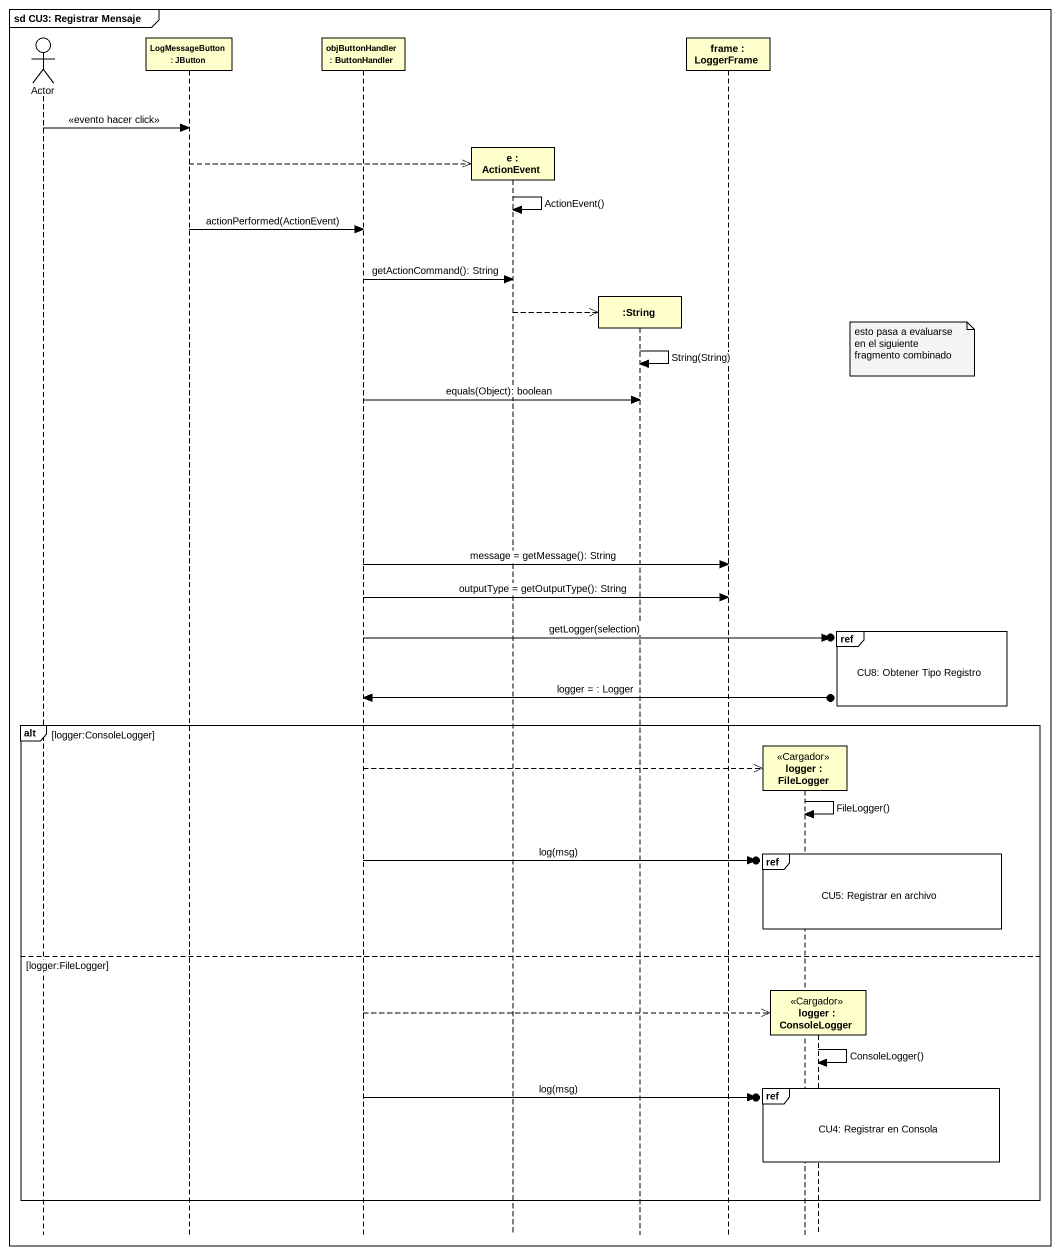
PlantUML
@startuml
mainframe sd CU3: Registrar Mensaje
hide footbox
actor "Actor" as Actor_
participant "LogMessageButton : JButton" as LogMessageButton
participant "objButtonHandler : ButtonHandler" as objButtonHandler
participant "e : ActionEvent" as e
participant ":String" as String
participant "frame : LoggerFrame" as frame_
participant "logger : FileLogger" as logger <<Cargador>>
participant "logger : ConsoleLogger" as logger_2 <<Cargador>>

Actor_ -> LogMessageButton : <<evento hacer click>>
LogMessageButton -->> e **
e -> e : ActionEvent()
LogMessageButton -> objButtonHandler : actionPerformed(ActionEvent)
objButtonHandler -> e : getActionCommand(): String
e -->> String **
note right of logger_2 : esto pasa a evaluarse en el siguiente fragmento combinado
String -> String : String(String)
objButtonHandler -> String : equals(Object): boolean
objButtonHandler -> frame_ : message = getMessage(): String
objButtonHandler -> frame_ : outputType = getOutputType(): String
ref over logger_2 : CU8: Obtener Tipo Registro
objButtonHandler ->o] : getLogger(selection)
objButtonHandler <-o] : logger = : Logger
alt logger:ConsoleLogger
  objButtonHandler -->> logger **
  logger -> logger : FileLogger()
  ref over logger, logger_2 : CU5: Registrar en archivo
  objButtonHandler ->o] : log(msg)
else logger:FileLogger
  objButtonHandler -->> logger_2 **
  logger_2 -> logger_2 : ConsoleLogger()
  ref over logger, logger_2 : CU4: Registrar en Consola
  objButtonHandler ->o] : log(msg)
end
@enduml
